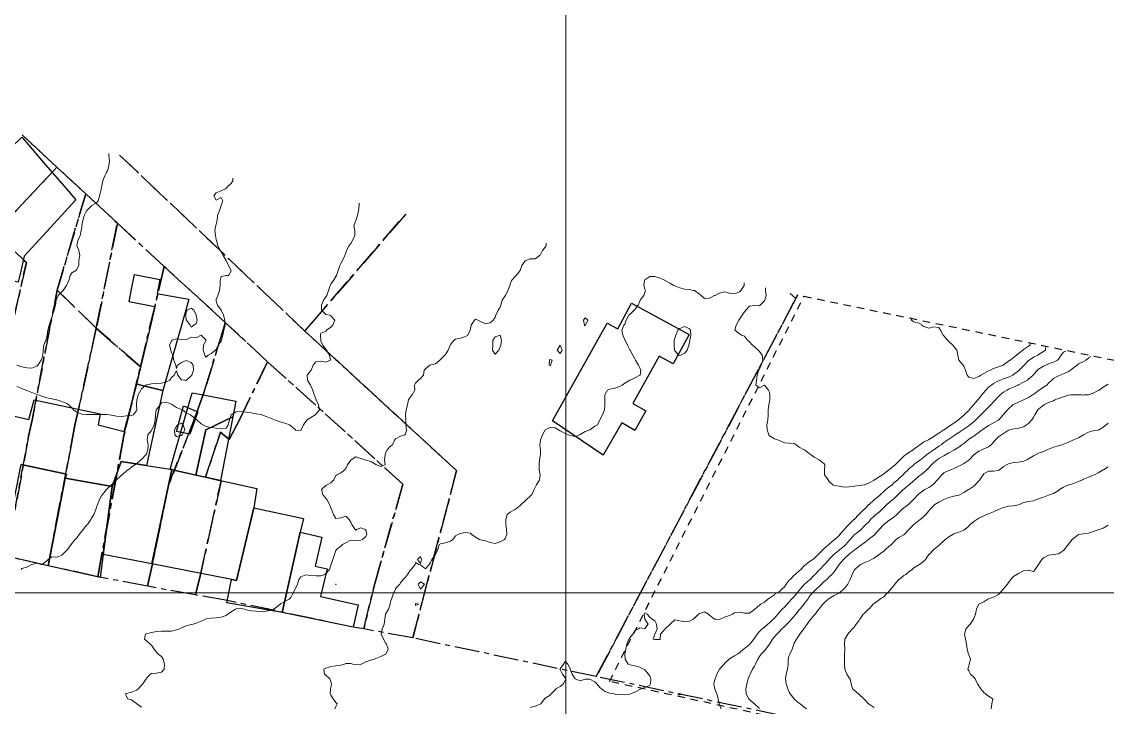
# Model space of a CAD drawing. Header units: centimetres. Extents: x 0 to 642158, y -847 to 649707.
# Drawn here: x 617812.2 to 617921.2, y 621475.9 to 621544.7 of the extents above; entities that cross this region are included whole.
import ezdxf

# ---------------------------------------------------------------- set-up
doc = ezdxf.new("R2010")
doc.units = ezdxf.units.CM
doc.header["$MEASUREMENT"] = 0
doc.linetypes.add('CENTERX2', pattern=[4, 2.5, -0.5, 0.5, -0.5])
doc.linetypes.add('JIS_02_0.7', pattern=[1.35, 0.75, -0.6])
for name, color, linetype, lineweight in [('MEV_grille', 254, 'Continuous', 9), ('WAL_parcellaire agricole', 7, 'JIS_02_0.7', 25), ('WAL_topographie 0.5', 253, 'Continuous', 20)]:
    doc.layers.add(name, color=color, linetype=linetype, lineweight=lineweight)
doc.layers.add('SPW_batiments', color=7, linetype='Continuous')
doc.layers.add('SPW_parcellaire cadastral', color=7, linetype='CENTERX2', lineweight=25, true_color=0xff0542)

# ---------------------------------------------------------------- blocks, each defined once
blk = doc.blocks.new('*U114')
at = {"layer": 'MEV_grille', "transparency": 33554687}
blk.add_lwpolyline([(-1338.46, 0), (1338.46, 0)], dxfattribs=at)
blk = doc.blocks.new('*U115')
at = {"layer": 'MEV_grille', "color": 0, "linetype": 'ByBlock', "lineweight": -2, "transparency": 16777216}
blk.add_blockref('*U114', (0, -900), dxfattribs=at)
blk = doc.blocks.new('*U112')
at = {"layer": 'MEV_grille', "transparency": 33554687}
blk.add_lwpolyline([(0, 1825.48), (0, -1825.48)], dxfattribs=at)
blk = doc.blocks.new('*U113')
at = {"layer": 'MEV_grille', "color": 0, "linetype": 'ByBlock', "lineweight": -2, "transparency": 16777216}
blk.add_blockref('*U112', (2500, 0), dxfattribs=at)

msp = doc.modelspace()

# ---------------------------------------------------------------- linework, layer by layer
at = {"layer": 'SPW_batiments'}
for points in [[(617812.48, 621521.19), (617812.13, 621519.68), (617811.9, 621518.69), (617811.87, 621518.56), (617810.35, 621518.89), (617807.98, 621519.4), (617809.27, 621523.44), (617806.68, 621526.87), (617807.73, 621528.78), (617812.24, 621533.13), (617812.34, 621533.02), (617814.6, 621530.39), (617816.5, 621528.19), (617817.68, 621526.82), (617813.65, 621522.46), (617812.48, 621521.19)], [(617825.64, 621516.1), (617825.57, 621516.11), (617823.01, 621516.6), (617823.25, 621517.86), (617823.54, 621519.34), (617826.09, 621518.85), (617825.82, 621517.42), (617825.85, 621517.42), (617825.9, 621517.41), (617825.95, 621517.4), (617829.01, 621516.88), (617828.62, 621515.53), (617826.39, 621507.7), (617824.06, 621508.28), (617823.99, 621508.3), (617823.79, 621508.35), (617825.26, 621514.5), (617825.64, 621516.1)], [(617879.19, 621513.33), (617877.61, 621510.39), (617876.19, 621511.13), (617873.56, 621506.4), (617874.86, 621505.65), (617873.76, 621503.69), (617872.43, 621504.45), (617870.56, 621501.22), (617865.48, 621504.64), (617870.99, 621514.47), (617872.04, 621513.89), (617873.42, 621516.45), (617879.19, 621513.33)], [(617809.46, 621505.58), (617812.96, 621504.78), (617813.47, 621506.78), (617820.12, 621505.37), (617819.92, 621504.25), (617822.52, 621503.6), (617823.79, 621508.35), (617826.39, 621507.7), (617824.74, 621500.18), (617822.21, 621500.58), (617821.31, 621498.07), (617816.59, 621498.9), (617816.72, 621499.32), (617812.19, 621500.28)], [(617829.34, 621507.47), (617829.92, 621507.36), (617831.46, 621507.07), (617833.71, 621506.63), (617833.41, 621505.05), (617830.72, 621503.76), (617829.71, 621499.22), (617827.49, 621499.72), (617827.31, 621499.76), (617827.13, 621499.79), (617827.13, 621499.8), (617827.88, 621502.39), (617829.34, 621507.47)], [(617829.89, 621505.57), (617829.09, 621503.32), (617827.76, 621503.58), (617828.47, 621506.15), (617829.89, 621505.57)], [(617829.71, 621499.22), (617830.72, 621503.76), (617833.41, 621505.05), (617832.18, 621498.67), (617829.71, 621499.22)], [(617816.72, 621499.32), (617816.59, 621498.9), (617814.88, 621490.12), (617810.39, 621491.13), (617812.19, 621500.28), (617816.72, 621499.32)], [(617824.74, 621500.18), (617827.13, 621499.79), (617827.31, 621499.76), (617825.28, 621490.32), (617820.42, 621491.25), (617821.31, 621498.07), (617822.21, 621500.58), (617824.74, 621500.18)], [(617821.31, 621498.07), (617820.42, 621491.25), (617820.12, 621488.95), (617814.88, 621490.12), (617816.59, 621498.9), (617821.31, 621498.07)], [(617827.49, 621499.72), (617835.82, 621497.85), (617835.52, 621495.92), (617833.79, 621488.62), (617833.3, 621488.74), (617825.28, 621490.32), (617827.31, 621499.76), (617827.49, 621499.72)], [(617840.49, 621494.85), (617840.18, 621493.48), (617838.37, 621485.43), (617832.83, 621486.38), (617833.26, 621488.55), (617833.3, 621488.74), (617833.79, 621488.62), (617835.52, 621495.92), (617840.49, 621494.85)], [(617842.36, 621492.99), (617841.67, 621490.07), (617842.87, 621489.79), (617842.22, 621487.02), (617845.99, 621486.19), (617845.48, 621483.95), (617838.37, 621485.43), (617840.18, 621493.48), (617842.36, 621492.99)]]:
    msp.add_lwpolyline(points, dxfattribs=at)
at = {"layer": 'SPW_parcellaire cadastral'}
for points in [[(617812.28, 621533.35), (617815.76, 621530.11), (617815.43, 621529.75), (617809.55, 621523.48), (617808.58, 621524.28), (617805.32, 621508.46), (617804.5, 621504.89), (617802.17, 621492.96)], [(617826.54, 621520.14), (617821.83, 621524.49), (617818.66, 621527.43), (617815.76, 621530.11), (617812.28, 621533.35)], [(617822.06, 621531.33), (617840.63, 621513.67), (617855.87, 621499.66), (617851.47, 621482.87), (617846.55, 621483.77), (617847.59, 621488.07), (617850.47, 621498.31), (617836.91, 621510.59), (617832.66, 621514.53), (617826.54, 621520.14)], [(617850.77, 621525.41), (617840.63, 621513.67), (617822.06, 621531.33)], [(617806.27, 621492.05), (617809.46, 621505.58), (617809.77, 621507.61), (617812.71, 621520.55), (617809.55, 621523.48), (617815.43, 621529.75), (617815.76, 621530.11), (617818.66, 621527.43), (617815.79, 621517.78), (617813.27, 621504.72), (617812.93, 621503.11), (617810.69, 621491.06), (617806.27, 621492.05)], [(617819.72, 621513.95), (617815.79, 621517.78), (617818.66, 621527.43), (617821.83, 621524.49), (617819.72, 621513.95)], [(617851.47, 621482.87), (617855.87, 621499.66), (617840.63, 621513.67), (617850.77, 621525.41)], [(617806.27, 621492.05), (617802.17, 621492.96), (617804.5, 621504.89), (617805.32, 621508.46), (617808.58, 621524.28), (617809.55, 621523.48), (617812.71, 621520.55), (617809.77, 621507.61), (617809.46, 621505.58), (617806.27, 621492.05)], [(617826.54, 621520.14), (617824.14, 621510.06), (617819.72, 621513.95), (617821.83, 621524.49), (617826.54, 621520.14)], [(617826.54, 621520.14), (617832.66, 621514.53), (617830.54, 621507.56), (617829.77, 621505.41), (617826.97, 621498.2), (617825.35, 621490.31), (617824.85, 621488.05), (617819.86, 621489.01), (617822.49, 621503.2), (617823.28, 621506.45), (617824.14, 621510.06), (617826.54, 621520.14)], [(617819.72, 621513.95), (617817.58, 621504.21), (617817.2, 621502.22), (617814.88, 621490.12), (617810.69, 621491.06), (617812.93, 621503.11), (617813.27, 621504.72), (617815.79, 621517.78), (617819.72, 621513.95)], [(617889.34, 621517.45), (617889.9, 621516.92), (617869.88, 621478.99), (617851.47, 621482.87)], [(617890.08, 621517.29), (617889.9, 621516.92), (617889.34, 621517.45)], [(617957, 621491.59), (617955.54, 621484.83), (617951, 621461.92), (617869.88, 621478.99), (617889.9, 621516.92), (617890.08, 621517.29)], [(617829.67, 621487.18), (617824.85, 621488.05), (617825.35, 621490.31), (617826.97, 621498.2), (617829.77, 621505.41), (617830.54, 621507.56), (617832.66, 621514.53), (617836.91, 621510.59), (617834.07, 621504.76), (617833.04, 621502.79), (617832.19, 621503.52), (617830.66, 621499.01), (617832.24, 621498.65), (617830.2, 621489.38), (617829.67, 621487.18)], [(617819.72, 621513.95), (617824.14, 621510.06), (617823.28, 621506.45), (617822.49, 621503.2), (617819.86, 621489.01), (617814.88, 621490.12), (617817.2, 621502.22), (617817.58, 621504.21), (617819.72, 621513.95)], [(617829.67, 621487.18), (617830.2, 621489.38), (617832.24, 621498.65), (617830.66, 621499.01), (617832.19, 621503.52), (617833.04, 621502.79), (617834.07, 621504.76), (617836.91, 621510.59), (617850.47, 621498.31), (617847.59, 621488.07), (617846.55, 621483.77), (617845.48, 621483.95), (617832.87, 621486.62), (617829.67, 621487.18)]]:
    msp.add_lwpolyline(points, dxfattribs=at)
at = {"layer": 'WAL_parcellaire agricole'}
msp.add_lwpolyline([(617959.49, 621502.97), (617958.97, 621501.37), (617951.29, 621461), (617871.2, 621478.51), (617890.73, 621517.16), (617959.49, 621502.97)], dxfattribs=at)
at = {"layer": 'WAL_topographie 0.5'}
for points in [[(617820.99, 621531.5), (617820.99, 621531.25), (617821.04, 621530.75), (617820.97, 621530.25), (617820.85, 621529.75), (617820.75, 621529.58), (617820.57, 621529.25), (617820.38, 621528.75), (617820.28, 621528.25), (617820.25, 621528.1), (617820.17, 621527.75), (617820.04, 621527.25), (617819.9, 621526.75), (617819.75, 621526.55), (617819.28, 621526.25), (617819.25, 621526.23), (617818.77, 621525.75), (617818.75, 621525.73), (617818.51, 621525.25), (617818.38, 621524.75), (617818.28, 621524.25), (617818.25, 621524.1), (617818.19, 621523.75), (617818.09, 621523.25), (617817.88, 621522.75), (617817.78, 621522.25), (617817.96, 621521.75), (617818.05, 621521.25), (617817.98, 621520.75), (617817.95, 621520.25), (617817.75, 621519.88), (617817.66, 621519.75), (617817.25, 621519.51), (617817.1, 621519.25), (617816.95, 621518.75), (617816.75, 621518.29), (617816.74, 621518.25), (617816.39, 621517.75), (617816.25, 621517.6), (617815.9, 621517.25), (617815.75, 621516.93), (617815.69, 621516.75), (617815.62, 621516.25), (617815.49, 621515.75), (617815.33, 621515.25), (617815.25, 621515.01), (617815.16, 621514.75), (617814.99, 621514.25), (617814.86, 621513.75), (617814.78, 621513.25), (617814.75, 621513.09), (617814.66, 621512.75), (617814.44, 621512.25), (617814.37, 621511.75), (617814.35, 621511.25), (617814.25, 621510.92), (617814.17, 621510.75), (617813.86, 621510.25), (617813.75, 621510.14), (617813.25, 621509.95), (617812.75, 621509.98), (617812.25, 621510.08), (617811.75, 621510.23)], [(617833.4, 621529), (617833.4, 621528.75), (617833.25, 621528.49), (617832.96, 621528.25), (617832.75, 621527.98), (617832.25, 621527.75), (617832.25, 621527.75), (617831.75, 621527.53), (617831.52, 621527.25), (617831.75, 621526.8), (617832.25, 621527.08), (617832.4, 621526.75), (617832.25, 621526.25), (617832.25, 621526.25), (617832.08, 621525.75), (617831.89, 621525.25), (617831.83, 621524.75), (617831.75, 621524.39), (617831.71, 621524.25), (617831.61, 621523.75), (617831.68, 621523.25), (617831.75, 621522.86), (617831.77, 621522.75), (617831.9, 621522.25), (617832.16, 621521.75), (617832.25, 621521.6), (617832.46, 621521.25), (617832.75, 621520.75), (617832.75, 621520.75), (617832.99, 621520.25), (617833.25, 621519.75), (617833.25, 621519.75), (617833.25, 621519.75), (617833, 621519.25), (617832.75, 621519.23), (617832.25, 621519.15), (617832.15, 621518.75), (617832.13, 621518.25), (617832.08, 621517.75), (617831.92, 621517.25), (617831.75, 621516.83), (617831.73, 621516.75), (617831.75, 621516.67), (617831.88, 621516.25), (617832.25, 621515.75), (617832.25, 621515.75), (617832.47, 621515.25), (617832.61, 621514.75), (617832.65, 621514.25), (617832.51, 621513.75), (617832.4, 621513.25), (617832.29, 621512.75), (617832.25, 621512.66), (617831.95, 621512.25), (617831.75, 621511.81), (617831.67, 621511.75), (617831.25, 621511.4), (617830.93, 621511.25), (617830.75, 621511.04), (617830.62, 621511.25), (617830.45, 621511.75), (617830.48, 621512.25), (617830.75, 621512.75), (617830.25, 621513.25), (617829.75, 621513), (617829.25, 621513.05), (617828.75, 621512.79), (617828.25, 621512.82), (617827.75, 621512.89), (617827.33, 621512.75), (617827.25, 621512.69), (617827.07, 621512.25), (617827.18, 621511.75), (617827.25, 621511.5), (617827.38, 621511.25), (617827.49, 621510.75), (617827.7, 621510.25), (617827.75, 621509.92), (617827.86, 621510.25), (617828.25, 621510.5), (617828.75, 621510.71), (617829.25, 621510.52), (617829.44, 621510.25), (617829.46, 621509.75), (617829.29, 621509.25), (617829.25, 621509.17), (617828.77, 621508.75), (617828.75, 621508.74), (617828.58, 621508.75), (617828.25, 621508.78), (617827.9, 621509.25), (617827.75, 621509.68), (617827.54, 621509.25), (617827.25, 621509), (617827.1, 621508.75), (617826.75, 621508.58), (617826.25, 621508.44), (617825.75, 621508.4), (617825.25, 621508.38), (617824.75, 621508.28), (617824.7, 621508.25), (617824.25, 621507.86), (617824.17, 621507.75), (617823.93, 621507.25), (617823.78, 621506.75), (617823.76, 621506.25), (617823.78, 621505.75), (617823.75, 621505.66), (617823.4, 621505.25), (617823.25, 621505.2), (617822.75, 621505.16), (617822.25, 621505.1), (617821.75, 621505.11), (617821.25, 621505.23), (617821.05, 621505.25), (617820.75, 621505.28), (617820.25, 621505.28), (617819.75, 621505.28), (617819.25, 621505.28), (617818.75, 621505.28), (617818.25, 621505.34), (617817.75, 621505.53), (617817.44, 621505.75), (617817.25, 621505.97), (617816.97, 621506.25), (617816.75, 621506.41), (617816.25, 621506.61), (617815.75, 621506.75), (617815.74, 621506.75), (617815.25, 621506.86), (617814.75, 621506.98), (617814.25, 621507.12), (617813.89, 621507.25), (617813.75, 621507.3), (617813.25, 621507.5), (617812.75, 621507.7), (617812.64, 621507.75), (617812.25, 621507.91), (617811.75, 621508.1)], [(617846.08, 621526.5), (617846.08, 621526.25), (617846.04, 621525.75), (617845.92, 621525.25), (617845.75, 621524.75), (617845.75, 621524.75), (617845.57, 621524.25), (617845.64, 621523.75), (617845.65, 621523.25), (617845.43, 621522.75), (617845.25, 621522.45), (617845.09, 621522.25), (617844.83, 621521.75), (617844.75, 621521.53), (617844.64, 621521.25), (617844.42, 621520.75), (617844.25, 621520.44), (617844.15, 621520.25), (617843.97, 621519.75), (617843.81, 621519.25), (617843.75, 621519.13), (617843.51, 621518.75), (617843.25, 621518.38), (617843.19, 621518.25), (617843.01, 621517.75), (617842.85, 621517.25), (617842.75, 621517.09), (617842.52, 621516.75), (617842.3, 621516.25), (617842.32, 621515.75), (617842.75, 621515.34), (617843.12, 621515.25), (617843.25, 621515.21), (617843.65, 621514.75), (617843.44, 621514.25), (617843.25, 621514.07), (617842.83, 621513.75), (617842.75, 621513.67), (617842.25, 621513.44), (617842.2, 621513.25), (617842.23, 621512.75), (617842.25, 621512.7), (617842.46, 621512.25), (617842.75, 621511.86), (617842.83, 621511.75), (617843.11, 621511.25), (617843.23, 621510.75), (617842.75, 621510.53), (617842.25, 621510.64), (617841.75, 621510.58), (617841.47, 621510.25), (617841.28, 621509.75), (617841.25, 621509.72), (617840.86, 621509.25), (617840.91, 621508.75), (617841.21, 621508.25), (617841.25, 621508.18), (617841.45, 621507.75), (617841.59, 621507.25), (617841.75, 621506.86), (617841.79, 621506.75), (617842.02, 621506.25), (617842.1, 621505.75), (617841.75, 621505.32), (617841.67, 621505.25), (617841.25, 621504.99), (617840.89, 621504.75), (617840.75, 621504.58), (617840.52, 621504.25), (617840.26, 621503.75), (617840.25, 621503.72), (617839.75, 621503.69), (617839.71, 621503.75), (617839.25, 621504.16), (617839.11, 621504.25), (617838.75, 621504.38), (617838.25, 621504.52), (617837.75, 621504.7), (617837.61, 621504.75), (617837.25, 621504.88), (617836.75, 621505.09), (617836.33, 621505.25), (617836.25, 621505.28), (617835.75, 621505.36), (617835.25, 621505.45), (617834.75, 621505.54), (617834.25, 621505.59), (617833.75, 621505.55), (617833.25, 621505.25), (617833.25, 621505.25), (617833.09, 621504.75), (617832.95, 621504.25), (617832.75, 621503.93), (617832.25, 621503.86), (617831.75, 621503.93), (617831.25, 621504), (617830.75, 621504.1), (617830.43, 621504.25), (617830.25, 621504.35), (617829.82, 621504.75), (617829.75, 621504.82), (617829.25, 621505.2), (617829.18, 621505.25), (617828.75, 621505.45), (617828.35, 621505.75), (617828.25, 621505.79), (617827.75, 621506.01), (617827.37, 621506.25), (617827.25, 621506.32), (617826.75, 621506.53), (617826.25, 621506.45), (617826.11, 621506.25), (617825.75, 621505.8), (617825.73, 621505.75), (617825.65, 621505.25), (617825.62, 621504.75), (617825.54, 621504.25), (617825.29, 621503.75), (617825.25, 621503.69), (617824.89, 621503.25), (617824.83, 621502.75), (617824.91, 621502.25), (617824.9, 621501.75), (617824.75, 621501.33), (617824.69, 621501.25), (617824.25, 621500.79), (617824.18, 621500.75), (617823.75, 621500.35), (617823.58, 621500.25), (617823.25, 621500), (617822.92, 621499.75), (617822.75, 621499.63), (617822.3, 621499.25), (617822.25, 621499.21), (617821.75, 621498.75), (617821.75, 621498.75), (617821.25, 621498.25), (617821.25, 621498.25), (617820.75, 621497.75), (617820.75, 621497.75), (617820.35, 621497.25), (617820.25, 621497.12), (617820.04, 621496.75), (617819.83, 621496.25), (617819.75, 621496), (617819.67, 621495.75), (617819.46, 621495.25), (617819.25, 621494.88), (617819.17, 621494.75), (617818.82, 621494.25), (617818.75, 621494.17), (617818.39, 621493.75), (617818.25, 621493.58), (617818, 621493.25), (617817.75, 621492.92), (617817.61, 621492.75), (617817.25, 621492.33), (617817.18, 621492.25), (617816.82, 621491.75), (617816.75, 621491.67), (617816.31, 621491.25), (617816.25, 621491.19), (617815.75, 621490.99), (617815.25, 621491), (617814.89, 621490.75), (617814.75, 621490.62), (617814.3, 621490.25), (617814.25, 621490.24), (617814.19, 621490.25), (617813.75, 621490.37), (617813.25, 621490.25), (617813.25, 621490.25), (617812.75, 621489.97), (617812.25, 621489.83), (617812.17, 621489.75)], [(617864.84, 621522.5), (617864.84, 621522.25), (617864.75, 621522.09), (617864.49, 621521.75), (617864.25, 621521.29), (617864.19, 621521.25), (617863.75, 621520.9), (617863.25, 621520.92), (617862.81, 621520.75), (617862.75, 621520.71), (617862.41, 621520.25), (617862.25, 621519.75), (617862.25, 621519.75), (617861.83, 621519.25), (617861.75, 621519.15), (617861.37, 621518.75), (617861.25, 621518.36), (617861.2, 621518.25), (617861, 621517.75), (617860.78, 621517.25), (617860.75, 621517.2), (617860.44, 621516.75), (617860.3, 621516.25), (617860.25, 621516.07), (617860.04, 621515.75), (617859.8, 621515.25), (617859.75, 621515.04), (617859.55, 621514.75), (617859.25, 621514.5), (617858.75, 621514.38), (617858.25, 621514.61), (617858, 621514.75), (617857.75, 621514.85), (617857.65, 621514.75), (617857.32, 621514.25), (617857.25, 621513.92), (617857.22, 621513.75), (617857, 621513.25), (617856.75, 621513.12), (617856.25, 621512.94), (617855.75, 621512.85), (617855.63, 621512.75), (617855.25, 621512.33), (617855.22, 621512.25), (617855.01, 621511.75), (617854.75, 621511.3), (617854.69, 621511.25), (617854.25, 621510.81), (617854.18, 621510.75), (617853.75, 621510.36), (617853.25, 621510.28), (617853.19, 621510.25), (617852.75, 621509.89), (617852.62, 621509.75), (617852.56, 621509.25), (617852.25, 621508.92), (617852.06, 621508.75), (617851.75, 621508.42), (617851.65, 621508.25), (617851.67, 621507.75), (617851.42, 621507.25), (617851.25, 621507.07), (617851.05, 621506.75), (617850.94, 621506.25), (617850.8, 621505.75), (617850.75, 621505.25), (617850.76, 621504.75), (617850.78, 621504.25), (617850.84, 621503.75), (617850.75, 621503.33), (617850.67, 621503.25), (617850.25, 621503.12), (617849.75, 621502.85), (617849.67, 621502.75), (617849.42, 621502.25), (617849.25, 621502.11), (617848.91, 621501.75), (617848.75, 621501.44), (617848.69, 621501.25), (617848.64, 621500.75), (617848.69, 621500.25), (617848.25, 621500.07), (617847.88, 621500.25), (617847.75, 621500.29), (617847.25, 621500.56), (617846.75, 621500.71), (617846.65, 621500.75), (617846.25, 621500.88), (617845.75, 621501.04), (617845.3, 621500.75), (617845.25, 621500.7), (617844.93, 621500.25), (617844.75, 621499.86), (617844.67, 621499.75), (617844.25, 621499.44), (617843.86, 621499.25), (617843.75, 621499.17), (617843.56, 621498.75), (617843.25, 621498.42), (617842.87, 621498.25), (617842.75, 621498.18), (617842.32, 621497.75), (617842.45, 621497.25), (617842.75, 621496.85), (617842.84, 621496.75), (617843.1, 621496.25), (617843.25, 621495.92), (617843.33, 621495.75), (617843.5, 621495.25), (617843.75, 621494.87), (617844.25, 621494.93), (617844.75, 621495.09), (617845.09, 621494.75), (617845.25, 621494.48), (617845.36, 621494.25), (617845.69, 621493.75), (617845.75, 621493.68), (617845.83, 621493.75), (617846.25, 621493.91), (617846.68, 621493.75), (617846.75, 621493.67), (617846.86, 621493.25), (617846.75, 621493.05), (617846.43, 621492.75), (617846.25, 621492.68), (617845.75, 621492.64), (617845.25, 621492.67), (617844.75, 621492.4), (617844.42, 621492.25), (617844.25, 621492.08), (617843.82, 621491.75), (617843.75, 621491.64), (617843.61, 621491.25), (617843.45, 621490.75), (617843.29, 621490.25), (617843.25, 621490.17), (617843.1, 621489.75), (617842.75, 621489.32), (617842.65, 621489.25), (617842.25, 621489.1), (617841.75, 621489.1), (617841.25, 621489.13), (617840.75, 621489.19), (617840.25, 621489.01), (617840.05, 621488.75), (617839.89, 621488.25), (617839.75, 621487.89), (617839.68, 621487.75), (617839.39, 621487.25), (617839.25, 621486.92), (617839.06, 621486.75), (617838.75, 621486.59), (617838.25, 621486.33), (617838.16, 621486.25), (617837.75, 621485.93), (617837.49, 621485.75), (617837.25, 621485.66), (617836.75, 621485.56), (617836.25, 621485.53), (617835.75, 621485.54), (617835.25, 621485.58), (617834.75, 621485.7), (617834.58, 621485.75), (617834.25, 621485.84), (617833.75, 621485.79), (617833.67, 621485.75), (617833.25, 621485.5), (617832.93, 621485.25), (617832.75, 621485.12), (617832.25, 621484.97), (617831.75, 621484.9), (617831.25, 621484.85), (617830.75, 621484.78), (617830.66, 621484.75), (617830.25, 621484.54), (617829.75, 621484.34), (617829.42, 621484.25), (617829.25, 621484.21), (617828.75, 621484.07), (617828.25, 621483.89), (617827.99, 621483.75), (617827.75, 621483.69), (617827.25, 621483.56), (617826.75, 621483.55), (617826.25, 621483.56), (617825.75, 621483.51), (617825.25, 621483.42), (617824.75, 621483.29), (617824.67, 621483.25), (617824.56, 621482.75), (617824.75, 621482.57), (617825.12, 621482.25), (617825.25, 621482.13), (617825.53, 621481.75), (617825.75, 621481.45), (617825.94, 621481.25), (617826.25, 621480.99), (617826.42, 621480.75), (617826.56, 621480.25), (617826.53, 621479.75), (617826.25, 621479.42), (617825.75, 621479.33), (617825.25, 621479.29), (617825.17, 621479.25), (617824.75, 621478.83), (617824.71, 621478.75), (617824.39, 621478.25), (617824.25, 621478.13), (617823.91, 621477.75), (617823.75, 621477.62), (617823.25, 621477.44), (617822.75, 621477.31), (617822.64, 621477.25), (617822.75, 621477), (617822.88, 621476.75), (617823.25, 621476.65), (617823.75, 621476.3), (617823.8, 621476.25), (617824.25, 621475.91)], [(617884.73, 621518.5), (617884.73, 621518.25), (617884.39, 621517.75), (617884.25, 621517.61), (617883.75, 621517.39), (617883.25, 621517.47), (617882.75, 621517.59), (617882.25, 621517.47), (617881.8, 621517.25), (617881.75, 621517.23), (617881.25, 621516.98), (617880.75, 621516.93), (617880.41, 621517.25), (617880.25, 621517.37), (617879.75, 621517.72), (617879.64, 621517.75), (617879.25, 621517.83), (617878.75, 621517.88), (617878.25, 621518.01), (617877.75, 621518.2), (617877.67, 621518.25), (617877.25, 621518.47), (617876.77, 621518.75), (617876.75, 621518.76), (617876.25, 621518.99), (617875.75, 621519.15), (617875.25, 621519.15), (617874.75, 621518.81), (617874.71, 621518.75), (617874.64, 621518.25), (617874.75, 621517.88), (617874.82, 621517.75), (617874.75, 621517.52), (617874.64, 621517.25), (617874.29, 621516.75), (617874.25, 621516.67), (617874.1, 621516.25), (617873.75, 621515.82), (617873.67, 621515.75), (617873.25, 621515.32), (617873.14, 621515.25), (617872.89, 621514.75), (617872.75, 621514.36), (617872.66, 621514.25), (617872.44, 621513.75), (617872.55, 621513.25), (617872.75, 621512.8), (617872.77, 621512.75), (617873.02, 621512.25), (617873.25, 621511.79), (617873.27, 621511.75), (617873.54, 621511.25), (617873.75, 621510.88), (617873.83, 621510.75), (617874.12, 621510.25), (617874.25, 621509.98), (617874.35, 621509.75), (617874.27, 621509.25), (617874.25, 621509.23), (617873.75, 621508.97), (617873.28, 621508.75), (617873.25, 621508.73), (617872.75, 621508.45), (617872.47, 621508.25), (617872.25, 621508.09), (617871.75, 621507.93), (617871.25, 621507.82), (617871, 621507.75), (617870.75, 621507.25), (617870.75, 621506.75), (617870.75, 621506.25), (617870.75, 621506.25), (617870.71, 621505.75), (617870.52, 621505.25), (617870.25, 621504.75), (617870.25, 621504.75), (617870.02, 621504.25), (617869.75, 621504.11), (617869.25, 621503.75), (617869.25, 621503.75), (617868.75, 621503.6), (617868.25, 621503.27), (617868.22, 621503.25), (617867.75, 621503.1), (617867.25, 621503.19), (617867.08, 621503.25), (617866.75, 621503.37), (617866.25, 621503.65), (617866.1, 621503.75), (617865.75, 621503.94), (617865.25, 621503.99), (617864.75, 621503.75), (617864.75, 621503.75), (617864.5, 621503.25), (617864.3, 621502.75), (617864.25, 621502.45), (617864.23, 621502.25), (617864.25, 621501.92), (617864.27, 621501.75), (617864.28, 621501.25), (617864.25, 621501.11), (617864.2, 621500.75), (617864.14, 621500.25), (617864.15, 621499.75), (617864.25, 621499.25), (617864.25, 621499.25), (617864.25, 621499.25), (617864.19, 621498.75), (617863.89, 621498.25), (617863.75, 621497.97), (617863.65, 621497.75), (617863.4, 621497.25), (617863.25, 621497.1), (617862.88, 621496.75), (617862.75, 621496.62), (617862.35, 621496.25), (617862.25, 621496.15), (617861.75, 621495.76), (617861.72, 621495.75), (617861.25, 621495.49), (617860.93, 621495.25), (617860.81, 621494.75), (617860.8, 621494.25), (617860.87, 621493.75), (617860.9, 621493.25), (617860.75, 621492.86), (617860.68, 621492.75), (617860.25, 621492.5), (617859.75, 621492.35), (617859.25, 621492.44), (617858.75, 621492.63), (617858.25, 621492.72), (617858.16, 621492.75), (617857.75, 621492.98), (617857.38, 621493.25), (617857.25, 621493.39), (617856.75, 621493.45), (617856.25, 621493.36), (617856, 621493.25), (617855.75, 621493.1), (617855.49, 621492.75), (617855.25, 621492.59), (617854.75, 621492.42), (617854.25, 621492.32), (617854.12, 621492.25), (617853.98, 621491.75), (617853.76, 621491.25), (617853.75, 621491.23), (617853.37, 621490.75), (617853.25, 621490.45), (617853.1, 621490.25), (617852.75, 621489.81), (617852.25, 621490.2), (617852.08, 621490.25), (617851.75, 621490.45), (617851.71, 621490.25), (617851.3, 621489.75), (617851.25, 621489.69), (617850.95, 621489.25), (617850.75, 621488.96), (617850.5, 621488.75), (617850.25, 621488.39), (617850.16, 621488.25), (617849.75, 621487.82), (617849.73, 621487.75), (617849.5, 621487.25), (617849.32, 621486.75), (617849.25, 621486.52), (617849.2, 621486.25), (617849.03, 621485.75), (617848.75, 621485.25), (617848.75, 621485.25), (617848.68, 621484.75), (617848.59, 621484.25), (617848.39, 621483.75), (617848.3, 621483.25), (617848.52, 621482.75), (617848.75, 621482.37), (617848.83, 621482.25), (617848.99, 621481.75), (617848.78, 621481.25), (617848.75, 621481.23), (617848.25, 621480.99), (617847.75, 621480.79), (617847.61, 621480.75), (617847.25, 621480.64), (617846.75, 621480.46), (617846.33, 621480.25), (617846.25, 621480.23), (617845.75, 621480.2), (617845.46, 621480.25), (617845.25, 621480.31), (617844.75, 621480.29), (617844.62, 621480.25), (617844.25, 621480.14), (617843.75, 621480.07), (617843.25, 621479.99), (617842.75, 621479.82), (617842.54, 621479.75), (617842.61, 621479.25), (617842.75, 621479.13), (617843.15, 621478.75), (617843.25, 621478.47), (617843.31, 621478.25), (617843.25, 621477.85), (617843.23, 621477.75), (617843.19, 621477.25), (617843.25, 621477.11), (617843.49, 621476.75), (617843.75, 621476.38), (617843.87, 621476.25), (617843.75, 621476), (617843.66, 621475.75)], [(617914.94, 621512), (617914.94, 621511.75), (617914.75, 621511.61), (617914.25, 621511.3), (617914.17, 621511.25), (617913.75, 621511.03), (617913.32, 621510.75), (617913.25, 621510.7), (617912.8, 621510.25), (617912.75, 621510.19), (617912.32, 621509.75), (617912.25, 621509.68), (617911.75, 621509.29), (617911.69, 621509.25), (617911.25, 621509.05), (617910.75, 621508.86), (617910.45, 621508.75), (617910.25, 621508.66), (617909.75, 621508.41), (617909.52, 621508.25), (617909.25, 621508.02), (617908.98, 621507.75), (617908.75, 621507.49), (617908.56, 621507.25), (617908.25, 621506.87), (617908.15, 621506.75), (617907.75, 621506.28), (617907.72, 621506.25), (617907.3, 621505.75), (617907.25, 621505.7), (617906.78, 621505.25), (617906.75, 621505.22), (617906.25, 621504.78), (617906.21, 621504.75), (617905.75, 621504.43), (617905.48, 621504.25), (617905.25, 621504.1), (617904.77, 621503.75), (617904.75, 621503.74), (617904.25, 621503.43), (617903.99, 621503.25), (617903.75, 621503.08), (617903.25, 621502.77), (617903.2, 621502.75), (617902.75, 621502.54), (617902.33, 621502.25), (617902.25, 621502.19), (617901.75, 621501.81), (617901.67, 621501.75), (617901.25, 621501.49), (617900.92, 621501.25), (617900.75, 621501.12), (617900.37, 621500.75), (617900.25, 621500.62), (617899.87, 621500.25), (617899.75, 621500.14), (617899.27, 621499.75), (617899.25, 621499.73), (617898.75, 621499.36), (617898.6, 621499.25), (617898.25, 621499.02), (617897.81, 621498.75), (617897.75, 621498.71), (617897.25, 621498.44), (617896.78, 621498.25), (617896.75, 621498.24), (617896.25, 621498.17), (617895.75, 621498.1), (617895.25, 621498.04), (617894.75, 621498.01), (617894.25, 621498.1), (617893.75, 621498.18), (617893.61, 621498.25), (617893.25, 621498.56), (617893.14, 621498.75), (617892.77, 621499.25), (617892.77, 621499.75), (617892.81, 621500.25), (617892.75, 621500.34), (617892.25, 621500.75), (617892.25, 621500.75), (617891.75, 621501), (617891.45, 621501.25), (617891.25, 621501.39), (617890.77, 621501.75), (617890.75, 621501.76), (617890.25, 621502.01), (617889.94, 621502.25), (617889.75, 621502.37), (617889.25, 621502.4), (617888.75, 621502.45), (617888.25, 621502.67), (617888.07, 621502.75), (617887.75, 621502.86), (617887.25, 621503.16), (617887.19, 621503.25), (617887.02, 621503.75), (617887, 621504.25), (617887.09, 621504.75), (617887.14, 621505.25), (617887.12, 621505.75), (617887.18, 621506.25), (617887.25, 621506.55), (617887.29, 621506.75), (617887.3, 621507.25), (617887.25, 621507.54), (617887.16, 621507.75), (617886.75, 621508.23), (617886.25, 621507.98), (617885.88, 621508.25), (617885.96, 621508.75), (617886.02, 621509.25), (617886.18, 621509.75), (617886.25, 621509.88), (617886.44, 621510.25), (617886.58, 621510.75), (617886.53, 621511.25), (617886.25, 621511.62), (617886.13, 621511.75), (617885.75, 621512.09), (617885.57, 621512.25), (617885.25, 621512.57), (617885.04, 621512.75), (617884.75, 621513.14), (617884.45, 621513.25), (617884.25, 621513.4), (617883.78, 621513.75), (617883.93, 621514.25), (617884.18, 621514.75), (617884.25, 621514.87), (617884.52, 621515.25), (617884.75, 621515.6), (617884.88, 621515.75), (617885.25, 621516.18), (617885.75, 621516.22), (617886.25, 621516.19), (617886.33, 621516.25), (617886.75, 621516.69), (617886.8, 621516.75), (617886.93, 621517.25), (617886.85, 621517.75), (617886.85, 621518)], [(617829.25, 621514.06), (617829.52, 621514.25), (617829.75, 621514.42), (617829.83, 621514.75), (617829.75, 621515.25), (617829.75, 621515.25), (617829.49, 621515.75), (617829.25, 621515.97), (617828.82, 621515.75), (617828.75, 621515.59), (617828.69, 621515.25), (617828.75, 621514.79), (617828.76, 621514.75), (617829.13, 621514.25), (617829.25, 621514.06)], [(617868.75, 621514.19), (617868.79, 621514.25), (617869.04, 621514.75), (617868.75, 621515), (617868.61, 621514.75), (617868.69, 621514.25), (617868.75, 621514.19)], [(617878.34, 621511.25), (617878.25, 621511.21), (617878.16, 621511.25), (617877.75, 621511.69), (617877.73, 621511.75), (617877.7, 621512.25), (617877.71, 621512.75), (617877.75, 621512.96), (617877.85, 621513.25), (617878.08, 621513.75), (617878.25, 621513.92), (617878.75, 621514.12), (617879.25, 621513.9), (617879.33, 621513.75), (617879.38, 621513.25), (617879.28, 621512.75), (617879.25, 621512.55), (617879.17, 621512.25), (617878.99, 621511.75), (617878.75, 621511.45), (617878.34, 621511.25)], [(617913.4, 621512.5), (617913.4, 621512.25), (617913.25, 621512.15), (617912.75, 621511.81), (617912.67, 621511.75), (617912.25, 621511.41), (617912.05, 621511.25), (617911.75, 621511.01), (617911.4, 621510.75), (617911.25, 621510.63), (617910.75, 621510.28), (617910.69, 621510.25), (617910.25, 621510.07), (617909.75, 621509.91), (617909.42, 621509.75), (617909.25, 621509.68), (617908.75, 621509.41), (617908.48, 621509.25), (617908.25, 621509.11), (617907.75, 621508.9), (617907.25, 621509.04), (617907.09, 621509.25), (617906.94, 621509.75), (617906.75, 621510.14), (617906.68, 621510.25), (617906.25, 621510.75), (617906.25, 621510.75), (617906.16, 621511.25), (617906.05, 621511.75), (617905.75, 621512.13), (617905.64, 621512.25), (617905.25, 621512.63), (617905.13, 621512.75), (617904.75, 621513.18), (617904.69, 621513.25), (617904.43, 621513.75), (617904.25, 621514.02), (617903.75, 621514.08), (617903.25, 621513.97), (617902.75, 621514.12), (617902.55, 621514.25), (617902.5, 621514.33), (617902.25, 621514.45), (617901.75, 621514.59), (617901.52, 621514.75), (617901.52, 621515)], [(617860.12, 621511.75), (617859.75, 621511.36), (617859.47, 621511.75), (617859.5, 621512.25), (617859.5, 621512.75), (617859.75, 621513.08), (617860.25, 621513.25), (617860.25, 621513.25), (617860.25, 621513.25), (617860.36, 621512.75), (617860.31, 621512.25), (617860.25, 621512.08), (617860.12, 621511.75)], [(617866.25, 621511.42), (617866.45, 621511.75), (617866.25, 621512.25), (617865.96, 621511.75), (617866.25, 621511.42)], [(617917, 621511.66), (617916.75, 621511.55), (617916.52, 621511.25), (617916.25, 621510.85), (617916.14, 621510.75), (617915.75, 621510.56), (617915.25, 621510.36), (617914.99, 621510.25), (617914.75, 621510.14), (617914.25, 621509.84), (617914.15, 621509.75), (617913.75, 621509.3), (617913.71, 621509.25), (617913.25, 621508.84), (617913.13, 621508.75), (617912.75, 621508.52), (617912.25, 621508.27), (617912.2, 621508.25), (617911.75, 621508.04), (617911.25, 621507.83), (617911.11, 621507.75), (617910.75, 621507.52), (617910.4, 621507.25), (617910.25, 621507.1), (617909.92, 621506.75), (617909.75, 621506.56), (617909.47, 621506.25), (617909.25, 621506.03), (617908.95, 621505.75), (617908.75, 621505.56), (617908.45, 621505.25), (617908.25, 621505.05), (617907.95, 621504.75), (617907.75, 621504.57), (617907.36, 621504.25), (617907.25, 621504.17), (617906.75, 621503.81), (617906.66, 621503.75), (617906.25, 621503.47), (617905.9, 621503.25), (617905.75, 621503.15), (617905.25, 621502.83), (617905.14, 621502.75), (617904.75, 621502.47), (617904.47, 621502.25), (617904.25, 621502.1), (617903.75, 621501.75), (617903.75, 621501.75), (617903.25, 621501.42), (617903.02, 621501.25), (617902.75, 621501.02), (617902.41, 621500.75), (617902.25, 621500.64), (617901.75, 621500.27), (617901.73, 621500.25), (617901.25, 621499.84), (617901.16, 621499.75), (617900.75, 621499.33), (617900.67, 621499.25), (617900.25, 621498.86), (617900.13, 621498.75), (617899.75, 621498.42), (617899.56, 621498.25), (617899.25, 621498), (617898.94, 621497.75), (617898.75, 621497.59), (617898.39, 621497.25), (617898.25, 621497.12), (617897.79, 621496.75), (617897.75, 621496.72), (617897.25, 621496.27), (617897.23, 621496.25), (617896.75, 621495.77), (617896.73, 621495.75), (617896.25, 621495.28), (617896.22, 621495.25), (617895.75, 621494.77), (617895.72, 621494.75), (617895.25, 621494.29), (617895.21, 621494.25), (617894.75, 621493.76), (617894.74, 621493.75), (617894.33, 621493.25), (617894.25, 621493.16), (617893.81, 621492.75), (617893.75, 621492.7), (617893.25, 621492.27), (617893.22, 621492.25), (617892.75, 621491.83), (617892.66, 621491.75), (617892.25, 621491.33), (617892.16, 621491.25), (617891.75, 621490.84), (617891.62, 621490.75), (617891.25, 621490.51), (617890.89, 621490.25), (617890.75, 621490.12), (617890.4, 621489.75), (617890.25, 621489.6), (617889.85, 621489.25), (617889.75, 621489.17), (617889.32, 621488.75), (617889.25, 621488.67), (617888.94, 621488.25), (617888.75, 621488.01), (617888.49, 621487.75), (617888.25, 621487.54), (617887.81, 621487.25), (617887.75, 621487.21), (617887.25, 621486.86), (617887.1, 621486.75), (617886.75, 621486.46), (617886.38, 621486.25), (617886.25, 621486.17), (617885.78, 621485.75), (617885.75, 621485.71), (617885.25, 621485.36), (617884.75, 621485.37), (617884.25, 621485.46), (617883.75, 621485.38), (617883.55, 621485.25), (617883.25, 621485.12), (617882.75, 621484.94), (617882.32, 621484.75), (617882.25, 621484.73), (617881.92, 621484.75), (617881.75, 621484.76), (617881.25, 621485.17), (617881.13, 621485.25), (617880.75, 621485.49), (617880.25, 621485.31), (617880.14, 621485.25), (617879.75, 621484.86), (617879.6, 621484.75), (617879.25, 621484.55), (617878.75, 621484.5), (617878.25, 621484.58), (617877.75, 621484.67), (617877.29, 621484.25), (617877.25, 621484.21), (617876.75, 621483.75), (617876.75, 621483.75), (617876.33, 621483.25), (617876.28, 621482.75), (617876.25, 621482.71), (617875.75, 621482.72), (617875.58, 621482.75), (617875.75, 621483.25), (617875.75, 621483.25), (617876, 621483.75), (617875.94, 621484.25), (617875.75, 621484.58), (617875.5, 621484.75), (617875.25, 621484.96), (617875, 621485.25), (617874.75, 621485.39), (617874.69, 621485.25), (617874.75, 621484.75), (617874.75, 621484.75), (617875.08, 621484.25), (617874.75, 621483.81), (617874.25, 621483.88), (617874.04, 621483.75), (617873.75, 621483.61), (617873.55, 621483.25), (617873.25, 621482.88), (617873.16, 621482.75), (617872.94, 621482.25), (617872.83, 621481.75), (617872.75, 621481.25), (617872.77, 621480.75), (617873.07, 621480.25), (617873.25, 621480.17), (617873.75, 621480.06), (617874.25, 621479.95), (617874.62, 621479.75), (617874.75, 621479.68), (617875.13, 621479.25), (617875.25, 621479.06), (617875.36, 621478.75), (617875.33, 621478.25), (617875.25, 621478.14), (617874.75, 621477.9), (617874.39, 621477.75), (617874.25, 621477.69), (617873.75, 621477.44), (617873.31, 621477.25), (617873.25, 621477.23), (617872.75, 621477.17), (617872.25, 621477.19), (617871.75, 621477.24), (617871.68, 621477.25), (617871.25, 621477.32), (617870.75, 621477.49), (617870.42, 621477.75), (617870.25, 621477.9), (617869.94, 621478.25), (617869.75, 621478.47), (617869.25, 621478.74), (617868.75, 621478.73), (617868.25, 621478.58), (617867.75, 621478.75), (617867.75, 621478.75), (617867.45, 621479.25), (617867.27, 621479.75), (617867.25, 621479.81), (617867.02, 621480.25), (617866.75, 621480.49), (617866.58, 621480.25), (617866.25, 621479.78), (617866.24, 621479.75), (617866.25, 621479.71), (617866.5, 621479.25), (617866.75, 621478.85), (617866.84, 621478.75), (617866.75, 621478.63), (617866.59, 621478.25), (617866.25, 621477.99), (617865.84, 621477.75), (617865.75, 621477.67), (617865.36, 621477.25), (617865.25, 621477.14), (617864.75, 621476.82), (617864.68, 621476.75), (617864.31, 621476.25), (617864.25, 621476.22), (617863.75, 621476.02), (617863.25, 621475.9)], [(617919.5, 621511.11), (617919.29, 621511), (617919.25, 621510.95), (617918.99, 621510.75), (617918.75, 621510.6), (617918.25, 621510.36), (617918.12, 621510.25), (617917.75, 621509.99), (617917.47, 621509.75), (617917.25, 621509.62), (617916.75, 621509.36), (617916.42, 621509.25), (617916.25, 621509.18), (617915.75, 621508.91), (617915.6, 621508.75), (617915.25, 621508.42), (617915.08, 621508.25), (617914.75, 621508.04), (617914.32, 621507.75), (617914.25, 621507.7), (617913.75, 621507.31), (617913.66, 621507.25), (617913.25, 621507), (617912.75, 621506.75), (617912.75, 621506.75), (617912.25, 621506.54), (617911.75, 621506.3), (617911.69, 621506.25), (617911.25, 621505.87), (617911.14, 621505.75), (617910.75, 621505.29), (617910.72, 621505.25), (617910.26, 621504.75), (617910.25, 621504.74), (617909.75, 621504.47), (617909.36, 621504.25), (617909.25, 621504.19), (617908.75, 621503.85), (617908.61, 621503.75), (617908.25, 621503.48), (617907.94, 621503.25), (617907.75, 621503.13), (617907.25, 621502.8), (617907.18, 621502.75), (617906.75, 621502.39), (617906.56, 621502.25), (617906.25, 621502.02), (617905.81, 621501.75), (617905.75, 621501.72), (617905.25, 621501.43), (617904.92, 621501.25), (617904.75, 621501.16), (617904.25, 621500.86), (617904.09, 621500.75), (617903.75, 621500.47), (617903.52, 621500.25), (617903.25, 621499.94), (617903.05, 621499.75), (617902.75, 621499.48), (617902.45, 621499.25), (617902.25, 621499.09), (617901.83, 621498.75), (617901.75, 621498.68), (617901.28, 621498.25), (617901.25, 621498.22), (617900.75, 621497.81), (617900.67, 621497.75), (617900.25, 621497.34), (617900.16, 621497.25), (617899.75, 621496.84), (617899.64, 621496.75), (617899.25, 621496.44), (617899.03, 621496.25), (617898.75, 621495.98), (617898.52, 621495.75), (617898.25, 621495.5), (617897.94, 621495.25), (617897.75, 621495.09), (617897.41, 621494.75), (617897.25, 621494.57), (617896.93, 621494.25), (617896.75, 621494.07), (617896.45, 621493.75), (617896.25, 621493.58), (617895.81, 621493.25), (617895.75, 621493.2), (617895.34, 621492.75), (617895.25, 621492.65), (617894.93, 621492.25), (617894.75, 621492.08), (617894.33, 621491.75), (617894.25, 621491.69), (617893.75, 621491.28), (617893.72, 621491.25), (617893.25, 621490.76), (617893.24, 621490.75), (617892.79, 621490.25), (617892.75, 621490.21), (617892.31, 621489.75), (617892.25, 621489.69), (617891.84, 621489.25), (617891.75, 621489.16), (617891.34, 621488.75), (617891.25, 621488.67), (617890.78, 621488.25), (617890.75, 621488.22), (617890.33, 621487.75), (617890.25, 621487.64), (617889.93, 621487.25), (617889.75, 621487.04), (617889.47, 621486.75), (617889.25, 621486.5), (617889.02, 621486.25), (617888.75, 621485.97), (617888.53, 621485.75), (617888.25, 621485.44), (617888.09, 621485.25), (617887.75, 621484.86), (617887.64, 621484.75), (617887.25, 621484.4), (617887.08, 621484.25), (617886.75, 621483.96), (617886.48, 621483.75), (617886.25, 621483.52), (617886.01, 621483.25), (617885.75, 621482.85), (617885.69, 621482.75), (617885.3, 621482.25), (617885.25, 621482.2), (617884.75, 621481.82), (617884.66, 621481.75), (617884.25, 621481.37), (617884.04, 621481.25), (617883.75, 621481.06), (617883.25, 621480.76), (617883.23, 621480.75), (617882.75, 621480.29), (617882.71, 621480.25), (617882.26, 621479.75), (617882.25, 621479.74), (617881.99, 621479.25), (617881.8, 621478.75), (617881.75, 621478.56), (617881.69, 621478.25), (617881.75, 621477.87), (617881.77, 621477.75), (617881.98, 621477.25), (617882.1, 621476.75), (617882.2, 621476.25), (617882.25, 621476.14), (617882.41, 621475.75)], [(617865.25, 621510.21), (617865.29, 621510.25), (617865.45, 621510.75), (617865.25, 621510.81), (617865.19, 621510.75), (617865.14, 621510.25), (617865.25, 621510.21)], [(617921.25, 621508.34), (617921.08, 621508.25), (617920.75, 621508.05), (617920.33, 621507.75), (617920.25, 621507.69), (617919.75, 621507.42), (617919.25, 621507.27), (617918.88, 621507.25), (617918.75, 621507.24), (617918.58, 621507.25), (617918.25, 621507.26), (617917.75, 621507.28), (617917.48, 621507.25), (617917.25, 621507.22), (617916.75, 621507.08), (617916.25, 621506.9), (617915.89, 621506.75), (617915.75, 621506.68), (617915.25, 621506.49), (617914.78, 621506.25), (617914.75, 621506.23), (617914.25, 621505.82), (617914.19, 621505.75), (617913.88, 621505.25), (617913.75, 621505.03), (617913.58, 621504.75), (617913.25, 621504.4), (617913.06, 621504.25), (617912.75, 621504.06), (617912.25, 621503.92), (617911.75, 621503.84), (617911.41, 621503.75), (617911.25, 621503.71), (617910.75, 621503.4), (617910.53, 621503.25), (617910.25, 621503.04), (617909.95, 621502.75), (617909.75, 621502.53), (617909.49, 621502.25), (617909.25, 621502.06), (617908.75, 621501.83), (617908.57, 621501.75), (617908.25, 621501.6), (617907.77, 621501.25), (617907.75, 621501.24), (617907.28, 621500.75), (617907.25, 621500.72), (617906.75, 621500.37), (617906.52, 621500.25), (617906.25, 621500.1), (617905.75, 621499.86), (617905.45, 621499.75), (617905.25, 621499.68), (617904.75, 621499.44), (617904.55, 621499.25), (617904.25, 621498.9), (617904.13, 621498.75), (617903.75, 621498.32), (617903.66, 621498.25), (617903.25, 621497.98), (617902.86, 621497.75), (617902.75, 621497.69), (617902.25, 621497.33), (617902.17, 621497.25), (617901.75, 621496.8), (617901.71, 621496.75), (617901.25, 621496.29), (617901.2, 621496.25), (617900.75, 621495.91), (617900.55, 621495.75), (617900.25, 621495.45), (617900.05, 621495.25), (617899.75, 621494.99), (617899.4, 621494.75), (617899.25, 621494.66), (617898.75, 621494.27), (617898.73, 621494.25), (617898.26, 621493.75), (617898.25, 621493.74), (617897.82, 621493.25), (617897.75, 621493.18), (617897.25, 621492.8), (617897.19, 621492.75), (617896.75, 621492.41), (617896.54, 621492.25), (617896.25, 621492.03), (617895.86, 621491.75), (617895.75, 621491.68), (617895.25, 621491.28), (617895.21, 621491.25), (617894.75, 621490.82), (617894.67, 621490.75), (617894.26, 621490.25), (617894.25, 621490.24), (617893.9, 621489.75), (617893.75, 621489.51), (617893.53, 621489.25), (617893.25, 621488.99), (617893, 621488.75), (617892.75, 621488.53), (617892.49, 621488.25), (617892.25, 621488.02), (617891.94, 621487.75), (617891.75, 621487.57), (617891.45, 621487.25), (617891.25, 621486.98), (617891.1, 621486.75), (617890.75, 621486.28), (617890.73, 621486.25), (617890.3, 621485.75), (617890.25, 621485.68), (617889.89, 621485.25), (617889.75, 621485.07), (617889.47, 621484.75), (617889.25, 621484.5), (617889, 621484.25), (617888.75, 621484.01), (617888.48, 621483.75), (617888.25, 621483.51), (617887.98, 621483.25), (617887.75, 621482.98), (617887.56, 621482.75), (617887.26, 621482.25), (617887.25, 621482.24), (617886.9, 621481.75), (617886.75, 621481.58), (617886.44, 621481.25), (617886.25, 621480.99), (617886.1, 621480.75), (617885.86, 621480.25), (617885.75, 621480.05), (617885.57, 621479.75), (617885.32, 621479.25), (617885.25, 621479.09), (617885.13, 621478.75), (617884.99, 621478.25), (617884.89, 621477.75), (617884.93, 621477.25), (617885.19, 621476.75), (617885.25, 621476.68), (617885.73, 621476.25), (617885.75, 621476.24), (617886.25, 621475.79)], [(617828.34, 621503.25), (617828.25, 621503.17), (617827.75, 621503.09), (617827.6, 621503.25), (617827.55, 621503.75), (617827.75, 621504.11), (617827.91, 621504.25), (617828.25, 621504.43), (617828.43, 621504.25), (617828.59, 621503.75), (617828.34, 621503.25)], [(617921.25, 621504.41), (617921.05, 621504.25), (617920.75, 621504.03), (617920.31, 621503.75), (617920.25, 621503.72), (617919.75, 621503.64), (617919.25, 621503.52), (617918.76, 621503.25), (617918.75, 621503.24), (617918.25, 621502.94), (617917.77, 621502.75), (617917.75, 621502.74), (617917.25, 621502.53), (617916.75, 621502.31), (617916.58, 621502.25), (617916.25, 621502.14), (617915.75, 621502.01), (617915.25, 621501.82), (617915.11, 621501.75), (617914.75, 621501.57), (617914.25, 621501.4), (617913.94, 621501.25), (617913.75, 621501.16), (617913.25, 621500.84), (617913.09, 621500.75), (617912.75, 621500.6), (617912.25, 621500.51), (617911.75, 621500.46), (617911.25, 621500.34), (617911.04, 621500.25), (617910.75, 621500.06), (617910.34, 621499.75), (617910.25, 621499.68), (617909.75, 621499.59), (617909.25, 621499.61), (617908.75, 621499.33), (617908.7, 621499.25), (617908.36, 621498.75), (617908.25, 621498.65), (617907.91, 621498.25), (617907.75, 621498.11), (617907.25, 621497.77), (617907.22, 621497.75), (617906.75, 621497.47), (617906.4, 621497.25), (617906.25, 621497.19), (617905.75, 621497.11), (617905.25, 621496.95), (617904.75, 621496.75), (617904.74, 621496.75), (617904.25, 621496.5), (617903.86, 621496.25), (617903.75, 621496.15), (617903.35, 621495.75), (617903.25, 621495.62), (617902.95, 621495.25), (617902.75, 621495.05), (617902.37, 621494.75), (617902.25, 621494.67), (617901.75, 621494.26), (617901.74, 621494.25), (617901.25, 621493.76), (617901.24, 621493.75), (617900.77, 621493.25), (617900.75, 621493.23), (617900.25, 621492.94), (617899.98, 621492.75), (617899.75, 621492.53), (617899.49, 621492.25), (617899.25, 621492.04), (617898.9, 621491.75), (617898.75, 621491.62), (617898.27, 621491.25), (617898.25, 621491.23), (617897.75, 621490.89), (617897.5, 621490.75), (617897.25, 621490.6), (617896.75, 621490.39), (617896.42, 621490.25), (617896.25, 621490.15), (617895.81, 621489.75), (617895.75, 621489.67), (617895.54, 621489.25), (617895.35, 621488.75), (617895.25, 621488.54), (617895.11, 621488.25), (617894.75, 621487.81), (617894.69, 621487.75), (617894.25, 621487.37), (617894, 621487.25), (617893.75, 621487.12), (617893.25, 621486.84), (617893.14, 621486.75), (617892.75, 621486.39), (617892.62, 621486.25), (617892.25, 621485.79), (617892.22, 621485.75), (617891.83, 621485.25), (617891.75, 621485.16), (617891.4, 621484.75), (617891.25, 621484.56), (617891.05, 621484.25), (617890.75, 621483.85), (617890.67, 621483.75), (617890.3, 621483.25), (617890.25, 621483.16), (617889.96, 621482.75), (617889.75, 621482.34), (617889.71, 621482.25), (617889.53, 621481.75), (617889.29, 621481.25), (617889.25, 621481.11), (617889.15, 621480.75), (617889.12, 621480.25), (617889.07, 621479.75), (617888.94, 621479.25), (617888.87, 621478.75), (617888.94, 621478.25), (617889.11, 621477.75), (617889.25, 621477.43), (617889.34, 621477.25), (617889.73, 621476.75), (617889.75, 621476.74), (617890.25, 621476.34), (617890.35, 621476.25), (617890.75, 621475.92), (617890.97, 621475.75)], [(617921.25, 621500.03), (617920.77, 621499.75), (617920.75, 621499.74), (617920.25, 621499.44), (617919.86, 621499.25), (617919.75, 621499.2), (617919.25, 621499.01), (617918.75, 621498.79), (617918.67, 621498.75), (617918.25, 621498.56), (617917.75, 621498.38), (617917.33, 621498.25), (617917.25, 621498.22), (617916.75, 621498), (617916.36, 621497.75), (617916.25, 621497.68), (617915.75, 621497.37), (617915.44, 621497.25), (617915.25, 621497.2), (617914.75, 621497.01), (617914.25, 621496.83), (617914.04, 621496.75), (617913.75, 621496.64), (617913.25, 621496.56), (617912.75, 621496.46), (617912.33, 621496.25), (617912.25, 621496.21), (617911.75, 621496.11), (617911.25, 621496.09), (617910.75, 621495.97), (617910.25, 621495.75), (617910.25, 621495.75), (617909.75, 621495.54), (617909.25, 621495.34), (617909.02, 621495.25), (617908.75, 621495.13), (617908.25, 621494.88), (617908.06, 621494.75), (617907.75, 621494.54), (617907.39, 621494.25), (617907.25, 621494.09), (617906.87, 621493.75), (617906.75, 621493.68), (617906.25, 621493.47), (617905.75, 621493.3), (617905.64, 621493.25), (617905.25, 621493.03), (617904.9, 621492.75), (617904.75, 621492.61), (617904.35, 621492.25), (617904.25, 621492.15), (617903.76, 621491.75), (617903.75, 621491.74), (617903.27, 621491.25), (617903.25, 621491.23), (617902.9, 621490.75), (617902.75, 621490.57), (617902.32, 621490.25), (617902.25, 621490.21), (617901.75, 621489.89), (617901.56, 621489.75), (617901.25, 621489.51), (617900.93, 621489.25), (617900.75, 621489.12), (617900.27, 621488.75), (617900.25, 621488.73), (617899.84, 621488.25), (617899.75, 621488.13), (617899.43, 621487.75), (617899.25, 621487.54), (617898.95, 621487.25), (617898.75, 621487.04), (617898.34, 621486.75), (617898.25, 621486.7), (617897.75, 621486.33), (617897.67, 621486.25), (617897.25, 621485.8), (617897.19, 621485.75), (617896.75, 621485.33), (617896.67, 621485.25), (617896.32, 621484.75), (617896.25, 621484.61), (617895.97, 621484.25), (617895.75, 621483.95), (617895.57, 621483.75), (617895.25, 621483.4), (617895.12, 621483.25), (617894.83, 621482.75), (617894.77, 621482.25), (617894.83, 621481.75), (617894.8, 621481.25), (617894.77, 621480.75), (617894.78, 621480.25), (617894.82, 621479.75), (617895.02, 621479.25), (617895.25, 621478.86), (617895.34, 621478.75), (617895.45, 621478.25), (617895.6, 621477.75), (617895.75, 621477.63), (617896.18, 621477.25), (617896.25, 621477.2), (617896.72, 621476.75), (617896.75, 621476.72), (617897.21, 621476.25), (617897.25, 621476.22), (617897.75, 621475.88)], [(617921.25, 621494.17), (617920.75, 621493.9), (617920.35, 621493.75), (617920.25, 621493.71), (617919.75, 621493.55), (617919.25, 621493.37), (617918.75, 621493.32), (617918.25, 621493.25), (617918.25, 621493.25), (617917.75, 621492.84), (617917.62, 621492.75), (617917.25, 621492.28), (617917.23, 621492.25), (617916.87, 621491.75), (617916.75, 621491.66), (617916.25, 621491.31), (617915.75, 621491.25), (617915.75, 621491.25), (617915.25, 621491.18), (617914.75, 621490.9), (617914.6, 621490.75), (617914.25, 621490.25), (617914.25, 621490.25), (617913.93, 621489.75), (617913.75, 621489.52), (617913.25, 621489.67), (617912.75, 621489.61), (617912.25, 621489.32), (617912.08, 621489.25), (617911.75, 621489.05), (617911.46, 621488.75), (617911.25, 621488.43), (617911.14, 621488.25), (617910.75, 621487.8), (617910.71, 621487.75), (617910.28, 621487.25), (617910.25, 621487.22), (617909.75, 621486.97), (617909.25, 621486.79), (617909.17, 621486.75), (617908.75, 621486.49), (617908.25, 621486.25), (617908.25, 621486.25), (617908.02, 621485.75), (617907.94, 621485.25), (617907.75, 621484.82), (617907.72, 621484.75), (617907.38, 621484.25), (617907.25, 621484.11), (617906.96, 621483.75), (617906.84, 621483.25), (617906.94, 621482.75), (617907.03, 621482.25), (617907.1, 621481.75), (617907.22, 621481.25), (617907.25, 621481.19), (617907.44, 621480.75), (617907.31, 621480.25), (617907.25, 621480.04), (617907.17, 621479.75), (617907.25, 621479.58), (617907.42, 621479.25), (617907.75, 621478.92), (617907.88, 621478.75), (617908.14, 621478.25), (617908.25, 621478.07), (617908.45, 621477.75), (617908.75, 621477.38), (617908.92, 621477.25), (617909.25, 621477.01), (617909.67, 621476.75), (617909.58, 621476.25), (617909.49, 621475.75)], [(617852.25, 621490.35), (617852.35, 621490.75), (617852.25, 621491.04), (617851.96, 621490.75), (617852.25, 621490.35)], [(617843.8, 621488.25), (617843.75, 621488.2), (617843.73, 621488.25), (617843.75, 621488.26), (617843.8, 621488.25)], [(617852.25, 621487.75), (617852.25, 621487.75), (617852.25, 621487.75), (617852, 621488.25), (617852.25, 621488.5), (617852.64, 621488.25), (617852.25, 621487.75)], [(617852.08, 621486.25), (617851.75, 621486.12), (617851.73, 621486.25), (617851.75, 621486.32), (617852.08, 621486.25)], [(617878.31, 621477.25), (617878.25, 621477.11), (617878.06, 621477.25), (617878.25, 621477.28), (617878.31, 621477.25)]]:
    msp.add_lwpolyline(points, dxfattribs=at)

# ---------------------------------------------------------------- block references
at = {"layer": 'MEV_grille', "transparency": 33554687}
for name, p in [('*U113', (615366.81, 620593.64)), ('*U115', (616669.48, 622387.38))]:
    msp.add_blockref(name, p, dxfattribs=at)

doc.saveas('drawing.dxf')
